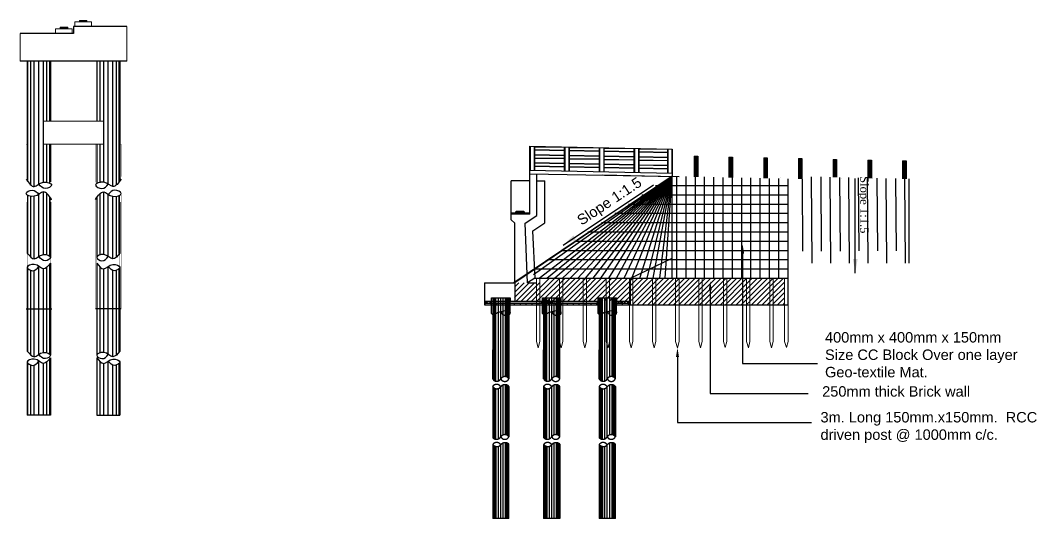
# Model space of a CAD drawing. Header units: millimetres. Extents: x -116975602006 to 5543032, y -156721783972 to 203313.
# Drawn here: x -459020 to -415121, y -116037 to -94524 of the extents above; entities that cross this region are included whole.
import ezdxf

# ---------------------------------------------------------------- set-up
doc = ezdxf.new("R2010")
doc.units = ezdxf.units.MM
doc.header["$LTSCALE"] = 250
doc.linetypes.add('ACAD_ISO03W100', pattern=[30, 12, -18])
doc.linetypes.add('DASHED', pattern=[19.05, 12.7, -6.35])
for name, color, linetype in [('Abutment W Line', 11, 'Continuous'), ('Deck Slab', 11, 'Continuous'), ('dim', 4, 'Continuous'), ('Dimision', 4, 'Continuous'), ('hatch', 65, 'Continuous'), ('Hatching', 65, 'Continuous'), ('Pile', 11, 'Continuous'), ('Ralling', 6, 'Continuous'), ('Text', 7, 'Continuous')]:
    doc.layers.add(name, color=color, linetype=linetype)
for name, color, linetype, lineweight in [('Footpath', 22, 'Continuous', 20), ('Pire Line', 200, 'Continuous', 15), ('Railing', 6, 'Continuous', 13), ('Steel Casing', 170, 'Continuous', 30)]:
    doc.layers.add(name, color=color, linetype=linetype, lineweight=lineweight)
doc.styles.add('ROMANS', font='arial.ttf', dxfattribs={"height": 200})
doc.styles.get("Standard").update_dxf_attribs({"font": 'times.ttf'})
doc.dimstyles.get("Standard").update_dxf_attribs({"dimtxt": 500, "dimasz": 700, "dimexe": 80, "dimexo": 70, "dimgap": 30, "dimtad": 1, "dimdec": 0, "dimlfac": -1, "dimzin": 0, "dimdsep": 46, "dimtxsty": 'Standard', "dimcen": 400, "dimadec": 0, "dimazin": 0, "dimtfac": 1, "dimtdec": 0, "dimtix": 1, "dimtofl": 0, "dimtmove": 0, "dimatfit": 3, "dimfxl": 1, "dimtolj": 1, "dimtzin": 0, "dimarcsym": 0})

# ---------------------------------------------------------------- blocks, each defined once
blk = doc.blocks.new('Pier')
at = {"layer": 'Pire Line', "ltscale": 3}
h = blk.add_hatch(color=256, dxfattribs=at)
h.paths.add_polyline_path([(-255, 0), (-422, 0), (-422, -65), (-255, -65)])
h.paths.add_polyline_path([(-422, 0), (-575, 0), (-575, -65), (-422, -65)])
h = blk.add_hatch(color=256, dxfattribs=at)
h.paths.add_polyline_path([(575, 302), (407, 302), (407, 237), (575, 237)])
h.paths.add_polyline_path([(407, 302), (255, 302), (255, 237), (407, 237)])
at = {"layer": 'dim', "ltscale": 30}
for points in [[(-2053, -6554), (-1700, -6876), (-1300, -6687), (-946, -6812), (-1219, -6958), (-1500, -6771)], [(2053, -6554), (1700, -6876), (1300, -6687), (946, -6812), (1219, -6958), (1500, -6771)], [(-2000, -13974), (-1700, -14223), (-1300, -14033), (-1000, -14158), (-1219, -14304), (-1500, -14118)], [(2000, -13974), (1700, -14223), (1300, -14033), (1000, -14158), (1219, -14304), (1500, -14118)], [(-1000, -14263), (-1300, -14512), (-1700, -14323), (-2000, -14447), (-1781, -14593), (-1500, -14407)], [(1000, -14263), (1300, -14512), (1700, -14323), (2000, -14447), (1781, -14593), (1500, -14407)]]:
    blk.add_spline(points, degree=3, dxfattribs=at)
for points, knots in [([(-946, -7429), (-947, -7429), (-947, -7428), (-947, -7428), (-1065, -7263), (-1291, -6946), (-1610, -7397), (-2232, -7198), (-1729, -6939), (-1579, -7117), (-1500, -7211)], [-0.405133, -0.405133, -0.405133, -0.405133, 0, 0, 0, 478.44112, 920.946884, 1295.801608, 1604.516945, 1941.967304, 1941.967304, 1941.967304, 1941.967304]), ([(946, -7429), (947, -7429), (947, -7428), (947, -7428), (1065, -7263), (1291, -6946), (1610, -7397), (2232, -7198), (1729, -6939), (1579, -7117), (1500, -7211)], [-0.405133, -0.405133, -0.405133, -0.405133, 0, 0, 0, 478.44112, 920.946884, 1295.801608, 1604.516945, 1941.967304, 1941.967304, 1941.967304, 1941.967304]), ([(-2000, -9748), (-1899, -9873), (-1684, -10140), (-1402, -9707), (-856, -9903), (-1278, -10165), (-1420, -9990), (-1500, -9891), (-1500, -9891), (-1500, -9891), (-1500, -9891)], [0, 0, 0, 0, 389.363595, 831.869358, 1156.914585, 1419.841278, 1757.291638, 1757.291638, 1757.291638, 1757.516261, 1757.516261, 1757.516261, 1757.516261]), ([(2000, -9748), (1899, -9873), (1684, -10140), (1402, -9707), (856, -9903), (1278, -10165), (1420, -9990), (1500, -9891), (1500, -9891), (1500, -9891), (1500, -9891)], [0, 0, 0, 0, 389.363595, 831.869358, 1156.914585, 1419.841278, 1757.291638, 1757.291638, 1757.291638, 1757.516261, 1757.516261, 1757.516261, 1757.516261]), ([(-1000, -10177), (-1000, -10177), (-1000, -10177), (-1000, -10177), (-1101, -10302), (-1316, -10569), (-1598, -10136), (-2144, -10332), (-1722, -10594), (-1580, -10419), (-1500, -10320)], [-0.011223, -0.011223, -0.011223, -0.011223, 0, 0, 0, 389.363595, 831.869358, 1156.914585, 1419.841278, 1757.291638, 1757.291638, 1757.291638, 1757.291638]), ([(1000, -10177), (1000, -10177), (1000, -10177), (1000, -10177), (1101, -10302), (1316, -10569), (1598, -10136), (2144, -10332), (1722, -10594), (1580, -10419), (1500, -10320)], [-0.011223, -0.011223, -0.011223, -0.011223, 0, 0, 0, 389.363595, 831.869358, 1156.914585, 1419.841278, 1757.291638, 1757.291638, 1757.291638, 1757.291638])]:
    blk.add_open_spline(points, degree=3, knots=knots, dxfattribs=at)
at = {"layer": 'hatch', "ltscale": 3}
for p, q in [((-1975, -6661), (-1975, -1462)), ((-1850, -4048), (-1850, -1463)), ((-1850, -6806), (-1850, -1463)), ((-1700, -6876), (-1700, -1463)), ((-1500, -6788), (-1500, -1463)), ((-1500, -6788), (-1500, -1463)), ((-1500, -6788), (-1500, -1463)), ((-1500, -6788), (-1500, -1463)), ((-1300, -6687), (-1300, -1463)), ((-1150, -4048), (-1150, -1463)), ((-1150, -4048), (-1150, -1463)), ((-1025, -4048), (-1025, -1462)), ((1025, -4048), (1025, -1462)), ((1150, -4048), (1150, -1463)), ((1150, -4048), (1150, -1463)), ((1300, -6687), (1300, -1463)), ((1500, -6788), (1500, -1463)), ((1500, -6788), (1500, -1463)), ((1500, -6788), (1500, -1463)), ((1500, -6788), (1500, -1463)), ((1700, -6876), (1700, -1463)), ((1850, -4048), (1850, -1463)), ((1850, -6806), (1850, -1463)), ((1975, -6661), (1975, -1462)), ((-1850, -6806), (-1850, -5048)), ((-1150, -6712), (-1150, -5048)), ((-1150, -6689), (-1150, -5048)), ((-1150, -6689), (-1150, -5048)), ((-1025, -6732), (-1025, -5048)), ((1025, -6732), (1025, -5048)), ((1150, -6712), (1150, -5048)), ((1150, -6689), (1150, -5048)), ((1150, -6689), (1150, -5048)), ((1850, -6806), (1850, -5048)), ((-1975, -9759), (-1975, -7257)), ((-1850, -9921), (-1850, -7293)), ((-1850, -9921), (-1850, -7293)), ((-1700, -9966), (-1700, -7295)), ((-1500, -9891), (-1500, -7211)), ((-1500, -9891), (-1500, -7211)), ((-1500, -9891), (-1500, -7211)), ((-1500, -9891), (-1500, -7211)), ((-1300, -9807), (-1300, -7106)), ((-1150, -9818), (-1150, -7176)), ((-1150, -9818), (-1150, -7176)), ((-1025, -9878), (-1025, -7321)), ((1025, -9878), (1025, -7321)), ((1150, -9818), (1150, -7176)), ((1150, -9818), (1150, -7176)), ((1300, -9807), (1300, -7106)), ((1500, -9891), (1500, -7211)), ((1500, -9891), (1500, -7211)), ((1500, -9891), (1500, -7211)), ((1500, -9891), (1500, -7211)), ((1700, -9966), (1700, -7295)), ((1850, -9921), (1850, -7293)), ((1850, -9921), (1850, -7293)), ((1975, -9759), (1975, -7257)), ((-1976, -14004), (-1976, -10411)), ((-1850, -14145), (-1850, -10491)), ((-1850, -14145), (-1850, -10491)), ((-1700, -14223), (-1700, -10497)), ((-1500, -14117), (-1500, -10321)), ((-1500, -14117), (-1500, -10321)), ((-1500, -14117), (-1500, -10321)), ((-1500, -14117), (-1500, -10321)), ((-1300, -14033), (-1300, -10425)), ((-1150, -14044), (-1150, -10348)), ((-1150, -14044), (-1150, -10348)), ((-1024, -14105), (-1024, -10207)), ((1024, -14105), (1024, -10207)), ((1150, -14044), (1150, -10348)), ((1150, -14044), (1150, -10348)), ((1300, -14033), (1300, -10425)), ((1500, -14117), (1500, -10321)), ((1500, -14117), (1500, -10321)), ((1500, -14117), (1500, -10321)), ((1500, -14117), (1500, -10321)), ((1700, -14223), (1700, -10497)), ((1850, -14145), (1850, -10491)), ((1850, -14145), (1850, -10491)), ((1976, -14004), (1976, -10411)), ((-1500, -16746), (-1500, -14407)), ((-1500, -16746), (-1500, -14407)), ((-1500, -16746), (-1500, -14407)), ((-1500, -16746), (-1500, -14407)), ((-1150, -16746), (-1150, -14434)), ((-1150, -16746), (-1150, -14434)), ((-1025, -16746), (-1025, -14294)), ((1025, -16746), (1025, -14294)), ((1150, -16746), (1150, -14434)), ((1150, -16746), (1150, -14434)), ((1500, -16746), (1500, -14407)), ((1500, -16746), (1500, -14407)), ((1500, -16746), (1500, -14407)), ((1500, -16746), (1500, -14407)), ((-1975, -16746), (-1975, -14499)), ((-1850, -16746), (-1850, -14578)), ((-1850, -16746), (-1850, -14578)), ((-1700, -16746), (-1700, -14583)), ((-1300, -16746), (-1300, -14512)), ((1300, -16746), (1300, -14512)), ((1700, -16746), (1700, -14583)), ((1850, -16746), (1850, -14578)), ((1850, -16746), (1850, -14578)), ((1975, -16746), (1975, -14499))]:
    blk.add_line(p, q, dxfattribs=at)
at = {"layer": 'Pile', "ltscale": 3}
for p, q in [((2300, 39), (0, 39)), ((0, 39), (0, -263)), ((0, -263), (-2300, -263)), ((2300, -1463), (-2300, -1463)), ((-2000, -7543), (-2000, -9748)), ((-1000, -7543), (-1000, -9925)), ((1000, -7543), (1000, -9925)), ((2000, -7543), (2000, -9748)), ((-1000, -9925), (-1000, -9931)), ((1000, -9925), (1000, -9931)), ((-2000, -10361), (-2000, -13974)), ((-1000, -10177), (-1000, -14149)), ((1000, -10177), (1000, -14149)), ((2000, -10361), (2000, -13974)), ((-2000, -14447), (-2000, -16746)), ((-1000, -14263), (-1000, -16746)), ((1000, -14263), (1000, -16746)), ((2000, -14447), (2000, -16746)), ((-1000, -16746), (-2000, -16746)), ((1000, -16746), (2000, -16746))]:
    blk.add_line(p, q, dxfattribs=at)
for points in [[(-2000, -1462), (-2000, -4047), (-2000, -6644)], [(-1000, -1462), (-1000, -4047), (-1000, -4048)], [(1000, -1462), (1000, -4047), (1000, -4048)], [(2000, -1462), (2000, -4047), (2000, -6644)], [(-1000, -5048), (-1000, -6666)], [(1000, -5048), (1000, -6666)]]:
    blk.add_lwpolyline(points, dxfattribs=at)
at = {"layer": 'Pire Line', "ltscale": 3}
for p, q in [((2300, -1463), (2300, 39)), ((-2300, -263), (-2300, -1463)), ((-1300, -4048), (1300, -4048)), ((-1300, -5048), (-1300, -4048)), ((-1300, -5048), (-1300, -4048)), ((-1300, -5048), (-1300, -4048)), ((1300, -5048), (1300, -4048)), ((1300, -5048), (1300, -4048)), ((1300, -5048), (1300, -4048)), ((1300, -5048), (1300, -4048)), ((1300, -5048), (1300, -4048)), ((1300, -5048), (1300, -4048)), ((1300, -5048), (1300, -4048)), ((-1300, -5048), (1300, -5048))]:
    blk.add_line(p, q, dxfattribs=at)
at = {"layer": 'Pire Line', "ltscale": 5}
for points in [[(-255, 0), (-575, 0), (-575, -65), (-255, -65)], [(575, 302), (255, 302), (255, 237), (575, 237)]]:
    blk.add_lwpolyline(points, close=True, dxfattribs=at)
at = {"layer": 'Pire Line', "ltscale": 3}
for points in [[(55, 237), (775, 237), (775, 39), (55, 39)], [(-775, -65), (-55, -65), (-55, -263), (-775, -263)]]:
    blk.add_lwpolyline(points, close=True, dxfattribs=at)
at = {"layer": 'Steel Casing', "linetype": 'Continuous', "ltscale": 0.3}
for p, q in [((-2053, -12155), (-946, -12155)), ((2053, -12155), (946, -12155))]:
    blk.add_line(p, q, dxfattribs=at)
at = {"layer": 'Steel Casing', "linetype": 'Continuous', "ltscale": 0.3, "const_width": 10}
for points in [[(-2053, -6440), (-2053, -5048), (-2000, -5048), (-2000, -6514)], [(-1000, -6625), (-1000, -5048), (-946, -5048), (-946, -6689)], [(1000, -6625), (1000, -5048), (946, -5048), (946, -6689)], [(2053, -6440), (2053, -5048), (2000, -5048), (2000, -6514)], [(-2053, -7168), (-2053, -12155), (-2000, -12155), (-2000, -7244)], [(-1000, -7355), (-1000, -12155), (-946, -12155), (-946, -7429)], [(1000, -7355), (1000, -12155), (946, -12155), (946, -7429)], [(2053, -7168), (2053, -12155), (2000, -12155), (2000, -7244)]]:
    blk.add_lwpolyline(points, dxfattribs=at)
blk = doc.blocks.new('SDDF')
at = {"layer": 'Deck Slab', "ltscale": 10}
h = blk.add_hatch(color=256, dxfattribs=at)
h.paths.add_polyline_path([(-437464, -102778), (-437600, -102778), (-437600, -102843), (-437464, -102843)])
h.paths.add_polyline_path([(-437279, -102778), (-437464, -102778), (-437464, -102843), (-437279, -102843)])
at = {"layer": 'Footpath', "lineweight": 13, "ltscale": 250}
h = blk.add_hatch(dxfattribs=at)
h.set_pattern_fill('ANSI31', color=256, scale=50)
h.set_pattern_definition([(45, (-1983506.17, 196039.94), (-112.253202, 112.253202), [])])
h.paths.add_polyline_path([(-426012, -105650), (-426511, -105650), (-426511, -106800), (-426012, -106800)])
h.paths.add_polyline_path([(-426522, -105650), (-427511, -105650), (-427511, -106800), (-426522, -106800)])
h.paths.add_polyline_path([(-427828, -105650), (-428511, -105650), (-428511, -106800), (-427828, -106800)])
h.paths.add_polyline_path([(-427513, -105663), (-427828, -105650), (-427828, -106800), (-427513, -106813)])
h.paths.add_polyline_path([(-428511, -105650), (-429571, -105650), (-429571, -106800), (-428511, -106800)])
h.paths.add_polyline_path([(-429571, -105650), (-430571, -105650), (-430571, -106800), (-429571, -106800)])
h.paths.add_polyline_path([(-430571, -105650), (-431571, -105650), (-431571, -106800), (-430571, -106800)])
h.paths.add_polyline_path([(-431571, -105650), (-432571, -105650), (-432571, -106800), (-431571, -106800)])
h.paths.add_polyline_path([(-432582, -105653), (-433571, -105650), (-433571, -106652), (-433273, -106652), (-433273, -106650), (-432582, -106653)])
h.paths.add_polyline_path([(-433571, -105650), (-434571, -105650), (-434571, -106650), (-434073, -106650), (-434073, -106652), (-433571, -106652)])
h.paths.add_polyline_path([(-434588, -105661), (-435588, -105650), (-435588, -106650), (-434588, -106661)])
h.paths.add_polyline_path([(-435588, -105649), (-436364, -105650), (-436364, -106650), (-436483, -106650), (-436473, -106650), (-436473, -106652), (-435588, -106651)])
h.paths.add_polyline_path([(-436364, -105650), (-436364, -105852), (-437121, -105874), (-437122, -105852), (-437664, -105852), (-437671, -106650), (-436364, -106650)])
at = {"layer": 'hatch'}
h = blk.add_hatch(dxfattribs=at)
h.set_pattern_fill('AR-CONC', color=256, style=0)
h.set_pattern_definition([(50, (-410651.5, -105419.1), (182.1847, -15.9391), [19.05, -209.55]), (355, (-410651.5, -105419.1), (-35.2428, 191.0566), [15.24, -167.64]), (100.451, (-410636.32, -105420.43), (146.9425, 175.1167), [16.19, -178.09]), (46.1842, (-410651.5, -105368.3), (271.079, -42.0423), [28.575, -314.325]), (96.6356, (-410628.9, -105371.8), (237.4042, 247.4256), [24.285, -267.135]), (351.184, (-410651.5, -105368.3), (237.4046, 247.425), [22.86, -251.46]), (21, (-410626.1, -105381), (151.6149, -102.2655), [19.05, -209.55]), (326, (-410626.1, -105381), (61.802, 184.188), [15.24, -167.64]), (71.4514, (-410613.47, -105389.52), (213.4165, 81.9229), [16.19, -178.09]), (37.5, (-410651.5, -105419.1), (3.0886, 84.55504), [0, -165.608, 0, -170.18, 0, -168.275]), (7.5, (-410651.5, -105419.1), (66.81966, 100.18057), [0, -97.028, 0, -161.798, 0, -64.135]), (327.5, (-410708.145, -105419.1), (135.5906, -5.72874), [0, -63.5, 0, -198.12, 0, -262.89]), (317.5, (-410733.54, -105419.1), (148.1292, 25.4265), [0, -82.55, 0, -131.572, 0, -186.69])])
h.paths.add_polyline_path([(-438512, -106727), (-438512, -106652), (-438967, -106652), (-438967, -106727)])
h = blk.add_hatch(dxfattribs=at)
h.set_pattern_fill('AR-CONC', color=256, style=0)
h.set_pattern_definition([(50, (-410556.76, -105419.1), (182.1847, -15.9391), [19.05, -209.55]), (355, (-410556.76, -105419.1), (-35.2428, 191.0566), [15.24, -167.64]), (100.451, (-410541.58, -105420.43), (146.9425, 175.1167), [16.19, -178.09]), (46.1842, (-410556.76, -105368.3), (271.079, -42.0423), [28.575, -314.325]), (96.6356, (-410534.17, -105371.8), (237.4042, 247.4256), [24.285, -267.135]), (351.184, (-410556.76, -105368.3), (237.4046, 247.425), [22.86, -251.46]), (21, (-410531.36, -105381), (151.6149, -102.2655), [19.05, -209.55]), (326, (-410531.36, -105381), (61.802, 184.188), [15.24, -167.64]), (71.4514, (-410518.72, -105389.52), (213.4165, 81.9229), [16.19, -178.09]), (37.5, (-410556.76, -105419.1), (3.0886, 84.55504), [0, -165.608, 0, -170.18, 0, -168.275]), (7.5, (-410556.76, -105419.1), (66.81966, 100.18057), [0, -97.028, 0, -161.798, 0, -64.135]), (327.5, (-410613.4, -105419.1), (135.5906, -5.72874), [0, -63.5, 0, -198.12, 0, -262.89]), (317.5, (-410638.8, -105419.1), (148.1292, 25.4265), [0, -82.55, 0, -131.572, 0, -186.69])])
h.paths.add_polyline_path([(-436463, -106652), (-438512, -106652), (-438512, -106727), (-436463, -106727)])
h.paths.add_polyline_path([(-434463, -106652), (-435963, -106652), (-435963, -106727), (-434463, -106727)])
h.paths.add_polyline_path([(-434067, -106727), (-434067, -106652), (-434463, -106652), (-434463, -106727)])
h = blk.add_hatch(dxfattribs=at)
h.set_pattern_fill('AR-CONC', color=256, style=0)
h.set_pattern_definition([(50, (-388557.85, -119761.62), (182.18467, -15.9391), [19.05, -209.55]), (355, (-388557.85, -119761.62), (-35.2428, 191.05664), [15.24, -167.64]), (100.451, (-388542.66, -119762.94), (146.9425, 175.1167), [16.19, -178.09]), (46.1842, (-388557.85, -119710.82), (271.079, -42.0423), [28.575, -314.325]), (96.6356, (-388535.26, -119714.32), (237.4042, 247.4256), [24.285, -267.135]), (351.184, (-388557.85, -119710.82), (237.4046, 247.4251), [22.86, -251.46]), (21, (-388532.45, -119723.52), (151.6149, -102.2655), [19.05, -209.55]), (326, (-388532.45, -119723.52), (61.802, 184.188), [15.24, -167.64]), (71.4514, (-388519.81, -119732.04), (213.4165, 81.92286), [16.19, -178.09]), (37.5, (-388557.846, -119761.62), (3.0886, 84.55504), [0, -165.608, 0, -170.18, 0, -168.275]), (7.5, (-388557.85, -119761.62), (66.81966, 100.18057), [0, -97.028, 0, -161.798, 0, -64.135]), (327.5, (-388614.49, -119761.62), (135.5906, -5.72874), [0, -63.5, 0, -198.12, 0, -262.89]), (317.5, (-388639.89, -119761.62), (148.12918, 25.4265), [0, -82.55, 0, -131.572, 0, -186.69])])
h.paths.add_polyline_path([(-433267, -106652), (-433267, -106727), (-432667, -106727), (-432667, -106652)])
h = blk.add_hatch(dxfattribs=at)
h.set_pattern_fill('BRICK', color=256, scale=20, style=0)
h.set_pattern_definition([(0, (-410621.5, -105419.1), (0, 127), []), (90, (-410621.5, -105419.1), (-254, 2e-14), [127, -127]), (90, (-410494.5, -105419.1), (-254, 2e-14), [-127, 127])])
h.paths.add_polyline_path([(-438527, -106802), (-438527, -106727), (-438967, -106727), (-438967, -106802)])
h.paths.add_polyline_path([(-436527, -106802), (-436527, -106727), (-438512, -106727), (-438512, -106802)])
h.paths.add_polyline_path([(-436027, -106727), (-436027, -106802), (-434527, -106802), (-434527, -106727)])
h.paths.add_polyline_path([(-434067, -106802), (-434067, -106727), (-434527, -106727), (-434527, -106802)])
h = blk.add_hatch(dxfattribs=at)
h.set_pattern_fill('BRICK', color=256, scale=20, style=0)
h.set_pattern_definition([(0, (-388557.85, -119761.62), (0, 127), []), (90, (-388557.85, -119761.62), (-254, 2e-14), [127, -127]), (90, (-388430.85, -119761.62), (-254, 2e-14), [-127, 127])])
h.paths.add_polyline_path([(-432667, -106727), (-433267, -106727), (-433267, -106802), (-432667, -106802)])
at = {"layer": 'Pile', "ltscale": 0.2}
h = blk.add_hatch(dxfattribs=at)
h.set_pattern_fill('AR-CONC', color=256, style=0)
h.set_pattern_definition([(50, (-390604.85, -119408.99), (182.18467, -15.9391), [19.05, -209.55]), (355, (-390604.85, -119408.99), (-35.2428, 191.05664), [15.24, -167.64]), (100.451, (-390589.66, -119410.32), (146.9425, 175.1167), [16.19, -178.09]), (46.1842, (-390604.85, -119358.2), (271.079, -42.0423), [28.575, -314.325]), (96.6356, (-390582.26, -119361.7), (237.4042, 247.4256), [24.285, -267.135]), (351.184, (-390604.85, -119358.2), (237.4046, 247.4251), [22.86, -251.46]), (21, (-390579.45, -119370.89), (151.6149, -102.2655), [19.05, -209.55]), (326, (-390579.45, -119370.89), (61.802, 184.188), [15.24, -167.64]), (71.4514, (-390566.81, -119379.41), (213.4165, 81.92286), [16.19, -178.09]), (37.5, (-390604.846, -119408.99), (3.0886, 84.55504), [0, -165.608, 0, -170.18, 0, -168.275]), (7.5, (-390604.85, -119408.99), (66.81966, 100.18057), [0, -97.028, 0, -161.798, 0, -64.135]), (327.5, (-390661.49, -119408.99), (135.5906, -5.72874), [0, -63.5, 0, -198.12, 0, -262.89]), (317.5, (-390686.89, -119408.99), (148.12918, 25.4265), [0, -82.55, 0, -131.572, 0, -186.69])])
h.paths.add_polyline_path([(-436027, -106652), (-436527, -106652), (-436527, -106727), (-436027, -106727)])
h = blk.add_hatch(dxfattribs=at)
h.set_pattern_fill('AR-CONC', color=256, style=0)
h.set_pattern_definition([(50, (-388204.85, -119408.99), (182.18467, -15.9391), [19.05, -209.55]), (355, (-388204.85, -119408.99), (-35.2428, 191.05664), [15.24, -167.64]), (100.451, (-388189.66, -119410.32), (146.9425, 175.1167), [16.19, -178.09]), (46.1842, (-388204.85, -119358.2), (271.079, -42.0423), [28.575, -314.325]), (96.6356, (-388182.26, -119361.7), (237.4042, 247.4256), [24.285, -267.135]), (351.184, (-388204.85, -119358.2), (237.4046, 247.4251), [22.86, -251.46]), (21, (-388179.45, -119370.89), (151.6149, -102.2655), [19.05, -209.55]), (326, (-388179.45, -119370.89), (61.802, 184.188), [15.24, -167.64]), (71.4514, (-388166.81, -119379.41), (213.4165, 81.92286), [16.19, -178.09]), (37.5, (-388204.846, -119408.99), (3.0886, 84.55504), [0, -165.608, 0, -170.18, 0, -168.275]), (7.5, (-388204.85, -119408.99), (66.81966, 100.18057), [0, -97.028, 0, -161.798, 0, -64.135]), (327.5, (-388261.49, -119408.99), (135.5906, -5.72874), [0, -63.5, 0, -198.12, 0, -262.89]), (317.5, (-388286.89, -119408.99), (148.12918, 25.4265), [0, -82.55, 0, -131.572, 0, -186.69])])
h.paths.add_polyline_path([(-434077, -106727), (-434077, -106652), (-434127, -106652), (-434127, -106727)])
h = blk.add_hatch(dxfattribs=at)
h.set_pattern_fill('BRICK', color=256, scale=20, style=0)
h.set_pattern_definition([(0, (-390604.85, -119408.99), (0, 127), []), (90, (-390604.85, -119409), (-254, 2e-14), [127, -127]), (90, (-390477.85, -119409), (-254, 2e-14), [-127, 127])])
h.paths.add_polyline_path([(-436027, -106727), (-436527, -106727), (-436527, -106802), (-436027, -106802)])
at = {"layer": 'Abutment W Line'}
for p, q in [((-437009, -101013), (-437009, -99963)), ((-437009, -101013), (-437009, -99963)), ((-437009, -99963), (-430859, -100086)), ((-437009, -101013), (-437009, -99973)), ((-437009, -99973), (-437009, -101013)), ((-437007, -101152), (-437007, -99963)), ((-436997, -99963), (-436997, -101013)), ((-436822, -99966), (-436822, -101017)), ((-436809, -99967), (-436809, -101017)), ((-436809, -99979), (-435509, -100005)), ((-435509, -101043), (-435509, -99993)), ((-435509, -101043), (-435509, -99993)), ((-435509, -101043), (-435509, -100003)), ((-435509, -100003), (-435509, -101043)), ((-435497, -99993), (-435497, -101043)), ((-435322, -99996), (-435322, -101047)), ((-435309, -99997), (-435309, -101047)), ((-435309, -100009), (-434010, -100033)), ((-434010, -101073), (-434010, -100023)), ((-434010, -101073), (-434010, -100023)), ((-434010, -101073), (-434010, -100023)), ((-434010, -100023), (-434010, -101073)), ((-433997, -100023), (-433997, -101073)), ((-433822, -100027), (-433822, -101077)), ((-433810, -100027), (-433810, -101077)), ((-433810, -100037), (-432510, -100063)), ((-432510, -101103), (-432510, -100053)), ((-432510, -101103), (-432510, -100053)), ((-432510, -101103), (-432510, -100053)), ((-432510, -100053), (-432510, -101103)), ((-432497, -100053), (-432497, -101103)), ((-432322, -100057), (-432322, -101107)), ((-432310, -100057), (-432310, -101107)), ((-432310, -100067), (-431059, -100092)), ((-431059, -101132), (-431059, -100082)), ((-431047, -100082), (-431047, -101131)), ((-431047, -100082), (-431047, -101132)), ((-430872, -100086), (-430872, -101136)), ((-430872, -100086), (-430872, -101136)), ((-430859, -101120), (-430859, -100086)), ((-430859, -100086), (-430859, -101120)), ((-437009, -100123), (-437014, -100123)), ((-436809, -100105), (-435509, -100131)), ((-436809, -100117), (-435509, -100143)), ((-436809, -100317), (-435509, -100343)), ((-436809, -100329), (-435509, -100355)), ((-436809, -100455), (-435509, -100481)), ((-436809, -100467), (-435509, -100493)), ((-435309, -100135), (-434010, -100159)), ((-435309, -100147), (-434010, -100171)), ((-435309, -100347), (-434009, -100371)), ((-435309, -100359), (-434010, -100383)), ((-435309, -100485), (-434010, -100509)), ((-435309, -100497), (-434010, -100521)), ((-433810, -100163), (-432510, -100189)), ((-433810, -100175), (-432510, -100201)), ((-433810, -100387), (-432510, -100413)), ((-433810, -100513), (-432510, -100539)), ((-433810, -100525), (-432510, -100551)), ((-433809, -100375), (-432509, -100401)), ((-432310, -100193), (-431059, -100218)), ((-432310, -100205), (-431059, -100230)), ((-432310, -100417), (-431059, -100442)), ((-432309, -100405), (-431059, -100430)), ((-436809, -100667), (-435509, -100693)), ((-436809, -100679), (-435509, -100705)), ((-436809, -100805), (-435509, -100831)), ((-436809, -100817), (-435509, -100843)), ((-435309, -100697), (-434009, -100721)), ((-435309, -100709), (-434010, -100733)), ((-435309, -100835), (-434010, -100859)), ((-435309, -100847), (-434010, -100871)), ((-433810, -100737), (-432510, -100763)), ((-433810, -100863), (-432510, -100889)), ((-433810, -100875), (-432510, -100901)), ((-433809, -100725), (-432509, -100751)), ((-432310, -100543), (-431059, -100568)), ((-432310, -100555), (-431059, -100580)), ((-432310, -100767), (-431059, -100792)), ((-432310, -100893), (-431059, -100918)), ((-432310, -100905), (-431059, -100930)), ((-432309, -100755), (-431059, -100780)), ((-430859, -101136), (-437009, -101013)), ((-437009, -102895), (-437007, -101152)), ((-436849, -105499), (-430862, -101255)), ((-436709, -101449), (-436707, -101157)), ((-430859, -101120), (-430862, -101256)), ((-437009, -101455), (-437814, -101455)), ((-437814, -103134), (-437814, -101455)), ((-436709, -102952), (-436709, -101452)), ((-436359, -103261), (-436359, -101455)), ((-437009, -102898), (-437814, -102898)), ((-437279, -102778), (-437600, -102778)), ((-437214, -103284), (-436709, -102952)), ((-437664, -105852), (-437664, -103284)), ((-437114, -105849), (-437214, -103284)), ((-436881, -103604), (-436359, -103261)), ((-436789, -105659), (-436881, -103604)), ((-436799, -105652), (-437114, -105849)), ((-436799, -105652), (-432664, -105652)), ((-438964, -105852), (-437664, -105852)), ((-437115, -105849), (-436738, -105849)), ((-438967, -106652), (-434067, -106652)), ((-433267, -106652), (-432667, -106652)), ((-438967, -106727), (-434067, -106727)), ((-438967, -106802), (-434067, -106802)), ((-433267, -106727), (-432667, -106727)), ((-433267, -106802), (-432667, -106802))]:
    blk.add_line(p, q, dxfattribs=at)
at = {"layer": 'Abutment W Line', "linetype": 'ACAD_ISO03W100'}
blk.add_line((-430859, -101279), (-437009, -101146), dxfattribs=at)
at = {"layer": 'Abutment W Line', "ltscale": 10}
for p, q in [((-430662, -105653), (-430662, -101269)), ((-430262, -105653), (-430262, -101269)), ((-429862, -105653), (-429862, -101278)), ((-429462, -105653), (-429462, -101286)), ((-429062, -105653), (-429062, -101295)), ((-428662, -105653), (-428662, -101304)), ((-428262, -105653), (-428262, -101312)), ((-427862, -105653), (-427862, -101321)), ((-427462, -105653), (-427462, -101330)), ((-427062, -105653), (-427062, -101338)), ((-426662, -105653), (-426662, -101347)), ((-426262, -105653), (-426262, -101356)), ((-425862, -106802), (-425862, -101363)), ((-425862, -105653), (-425862, -101364)), ((-425862, -106802), (-425862, -101368)), ((-431590, -101653), (-425862, -101653)), ((-432176, -102053), (-425862, -102053)), ((-432758, -102453), (-425862, -102453)), ((-433340, -102853), (-425862, -102853)), ((-433922, -103253), (-425862, -103253)), ((-434504, -103653), (-425862, -103653)), ((-435588, -104453), (-425862, -104453)), ((-435086, -104053), (-425862, -104053)), ((-436192, -104853), (-425862, -104853)), ((-436797, -105253), (-425862, -105253)), ((-432664, -105652), (-425862, -105652)), ((-437664, -105852), (-437664, -106652)), ((-432667, -106802), (-425862, -106802))]:
    blk.add_line(p, q, dxfattribs=at)
for points in [[(-430862, -101255), (-437704, -105853)], [(-430862, -101255), (-437664, -105852)], [(-430564, -101261), (-430564, -101261)], [(-432667, -105652), (-430862, -104789)], [(-437917, -116037), (-438617, -116037)], [(-435717, -116037), (-436417, -116037)], [(-433317, -116037), (-434017, -116037)]]:
    blk.add_lwpolyline(points, dxfattribs=at)
at = {"layer": 'Abutment W Line'}
for points in [[(-437007, -101152), (-430564, -101261)], [(-436609, -105653), (-430862, -101255)], [(-436275, -105653), (-430862, -101255)], [(-435942, -105653), (-430862, -101255)], [(-435608, -105653), (-430862, -101255)], [(-435275, -105653), (-430862, -101255)], [(-434941, -105653), (-430862, -101255)], [(-434607, -105653), (-430862, -101255)], [(-434274, -105653), (-430862, -101255)], [(-433940, -105653), (-430862, -101255)], [(-433607, -105653), (-430862, -101255)], [(-433273, -105653), (-430862, -101255)], [(-432939, -105653), (-430862, -101255)], [(-432604, -105653), (-430862, -101255)], [(-432265, -105653), (-430862, -101255)], [(-431939, -105653), (-430862, -101255)], [(-431682, -105652), (-430862, -101255)], [(-431404, -105652), (-430862, -101255)], [(-431165, -105652), (-430862, -101255)], [(-430862, -105653), (-430862, -101255)], [(-430862, -104642), (-430862, -101256)], [(-436709, -101452), (-436359, -101452)], [(-437009, -102843), (-437814, -102843)], [(-437814, -103134), (-437664, -103284)], [(-432667, -106802), (-432667, -105652)], [(-438964, -105852), (-438964, -106802)]]:
    blk.add_lwpolyline(points, dxfattribs=at)
at = {"layer": 'Dimision', "color": 7, "lineweight": 50}
for p, q in [((-437600, -102778), (-437600, -102843)), ((-437279, -102778), (-437279, -102843))]:
    blk.add_line(p, q, dxfattribs=at)
at = {"layer": 'Dimision', "ltscale": 0.5}
blk.add_lwpolyline([(-437600, -102843), (-437279, -102843)], dxfattribs=at)
at = {"layer": 'Dimision', "ltscale": 5, "elevation": 0}
for points in [[(-427822, -104603), (-427822, -109341), (-424590, -109341)], [(-429220, -106182), (-429220, -110634), (-424998, -110634)]]:
    blk.add_lwpolyline(points, dxfattribs=at)
at = {"layer": 'Dimision', "ltscale": 5}
blk.add_lwpolyline([(-430633, -109059), (-430633, -111883), (-424846, -111883)], dxfattribs=at)
for points in [[(-427889, -104603, 0), (-427822, -104203, 0), (-427755, -104603, 0)], [(-429287, -106182, 0), (-429220, -105782, 0), (-429153, -106182, 0)], [(-430702, -109059), (-430636, -108659), (-430569, -109059)]]:
    blk.add_solid(points, dxfattribs=at)
at = {"layer": 'hatch', "ltscale": 10}
for p, q in [((-429881, -100394), (-429881, -101276)), ((-429836, -100394), (-429836, -101276)), ((-429791, -100394), (-429791, -101276)), ((-428381, -100432), (-428381, -101315)), ((-428336, -100432), (-428336, -101314)), ((-428291, -100432), (-428291, -101314)), ((-426881, -100456), (-426881, -101339)), ((-426836, -100456), (-426836, -101338)), ((-426791, -100456), (-426791, -101338)), ((-425381, -100486), (-425381, -101368)), ((-425336, -100486), (-425336, -101368)), ((-425291, -100486), (-425291, -101368)), ((-423881, -100525), (-423881, -101301)), ((-423836, -100525), (-423836, -101301)), ((-423791, -100525), (-423791, -101300)), ((-422381, -100562), (-422381, -101338)), ((-422336, -100562), (-422336, -101338)), ((-422291, -100562), (-422291, -101337)), ((-420881, -100588), (-420881, -101365)), ((-420836, -100588), (-420836, -101364)), ((-420791, -100588), (-420791, -101364)), ((-425255, -101376), (-425233, -104494)), ((-424446, -101287), (-424424, -104489)), ((-423638, -101305), (-423616, -104485)), ((-422830, -101322), (-422808, -104481)), ((-422022, -101339), (-422000, -104476)), ((-421214, -101357), (-421192, -104472)), ((-420641, -101370), (-420641, -105002))]:
    blk.add_line(p, q, dxfattribs=at)
at = {"layer": 'hatch', "ltscale": 3}
for p, q in [((-438617, -110000), (-438617, -108742)), ((-438596, -110032), (-438596, -108742)), ((-438563, -110065), (-438563, -108742)), ((-438508, -110095), (-438508, -108742)), ((-438475, -110101), (-438475, -108742)), ((-438370, -110073), (-438370, -108742)), ((-436417, -110000), (-436417, -108742)), ((-436396, -110032), (-436396, -108742)), ((-436363, -110065), (-436363, -108742)), ((-436308, -110095), (-436308, -108742)), ((-436275, -110101), (-436275, -108742)), ((-436170, -110073), (-436170, -108742)), ((-434017, -110000), (-434017, -108742)), ((-433997, -110032), (-433997, -108742)), ((-433963, -110065), (-433963, -108742)), ((-433909, -110095), (-433909, -108742)), ((-433875, -110101), (-433875, -108742)), ((-433771, -110074), (-433771, -108742))]:
    blk.add_line(p, q, dxfattribs=at)
at = {"layer": 'hatch', "ltscale": 10}
for points in [[(-424825, -105010), (-424851, -101278)], [(-424016, -105010), (-424042, -101296)], [(-423208, -105010), (-423234, -101313)], [(-422400, -105010), (-422426, -101331)], [(-421592, -105010), (-421618, -101348)], [(-420784, -105003), (-420810, -101363)]]:
    blk.add_lwpolyline(points, dxfattribs=at)
at = {"layer": 'Hatching', "ltscale": 3}
for p, q in [((-438617, -106544), (-438617, -110000)), ((-438596, -108742), (-438596, -106505)), ((-438563, -108742), (-438563, -106505)), ((-438508, -108742), (-438508, -106505)), ((-438475, -108742), (-438475, -106505)), ((-438370, -108742), (-438370, -106505)), ((-438267, -110001), (-438267, -106505)), ((-438163, -109917), (-438163, -106505)), ((-438059, -109907), (-438059, -106505)), ((-438026, -109912), (-438026, -106505)), ((-437971, -109943), (-437971, -106505)), ((-437938, -109973), (-437938, -106505)), ((-437917, -106544), (-437917, -110000)), ((-436417, -106544), (-436417, -110000)), ((-436396, -108742), (-436396, -106505)), ((-436363, -108742), (-436363, -106505)), ((-436308, -108742), (-436308, -106505)), ((-436275, -108742), (-436275, -106505)), ((-436170, -108742), (-436170, -106505)), ((-436067, -110001), (-436067, -106505)), ((-435963, -109917), (-435963, -106505)), ((-435859, -109907), (-435859, -106505)), ((-435826, -109912), (-435826, -106505)), ((-435771, -109943), (-435771, -106505)), ((-435738, -109973), (-435738, -106505)), ((-435717, -110000), (-435717, -106544)), ((-434017, -106544), (-434017, -110000)), ((-433997, -108742), (-433997, -106506)), ((-433963, -108742), (-433963, -106506)), ((-433909, -108742), (-433909, -106506)), ((-433875, -108742), (-433875, -106506)), ((-433771, -108742), (-433771, -106506)), ((-433667, -110002), (-433667, -106506)), ((-433564, -109918), (-433564, -106506)), ((-433460, -109908), (-433460, -106506)), ((-433426, -109913), (-433426, -106506)), ((-433372, -109944), (-433372, -106506)), ((-433338, -109973), (-433338, -106506)), ((-433317, -110000), (-433317, -106544)), ((-438617, -110332), (-438617, -112543)), ((-438596, -112555), (-438596, -110358)), ((-438563, -112577), (-438563, -110388)), ((-438517, -110253), (-438517, -110253)), ((-438508, -112599), (-438508, -110417)), ((-438475, -112609), (-438475, -110424)), ((-438370, -112584), (-438370, -110417)), ((-438267, -112504), (-438267, -110344)), ((-438163, -112428), (-438163, -110267)), ((-438059, -112410), (-438059, -110256)), ((-438026, -112427), (-438026, -110262)), ((-437971, -112454), (-437971, -110284)), ((-437938, -112481), (-437938, -110308)), ((-437917, -110328), (-437917, -112502)), ((-436417, -110332), (-436417, -112543)), ((-436396, -112555), (-436396, -110358)), ((-436363, -112577), (-436363, -110388)), ((-436317, -110253), (-436317, -110253)), ((-436308, -112599), (-436308, -110417)), ((-436275, -112609), (-436275, -110424)), ((-436170, -112584), (-436170, -110417)), ((-436067, -112504), (-436067, -110344)), ((-435963, -112428), (-435963, -110267)), ((-435859, -112410), (-435859, -110256)), ((-435826, -112427), (-435826, -110262)), ((-435771, -112454), (-435771, -110284)), ((-435738, -112481), (-435738, -110308)), ((-435717, -112502), (-435717, -110328)), ((-434017, -110333), (-434017, -112544)), ((-433997, -112556), (-433997, -110359)), ((-433963, -112577), (-433963, -110388)), ((-433917, -110253), (-433917, -110254)), ((-433909, -112599), (-433909, -110418)), ((-433875, -112610), (-433875, -110425)), ((-433771, -112585), (-433771, -110417)), ((-433667, -112505), (-433667, -110345)), ((-433564, -112429), (-433564, -110268)), ((-433460, -112411), (-433460, -110257)), ((-433426, -112427), (-433426, -110262)), ((-433372, -112455), (-433372, -110285)), ((-433338, -112481), (-433338, -110309)), ((-433317, -110329), (-433317, -112503)), ((-433317, -112503), (-433317, -110329)), ((-438163, -116037), (-438163, -112780)), ((-438059, -116037), (-438059, -112759)), ((-438042, -112603), (-438042, -112603)), ((-438026, -116037), (-438026, -112768)), ((-437971, -116037), (-437971, -112787)), ((-437938, -116037), (-437938, -112805)), ((-437917, -116037), (-437917, -112819)), ((-435963, -116037), (-435963, -112780)), ((-435859, -116037), (-435859, -112759)), ((-435842, -112603), (-435842, -112603)), ((-435826, -116037), (-435826, -112768)), ((-435771, -116037), (-435771, -112787)), ((-435738, -116037), (-435738, -112805)), ((-435717, -112819), (-435717, -116037)), ((-433564, -116037), (-433564, -112780)), ((-433460, -116037), (-433460, -112759)), ((-433442, -112603), (-433442, -112603)), ((-433426, -116037), (-433426, -112768)), ((-433372, -116037), (-433372, -112787)), ((-433338, -116037), (-433338, -112805)), ((-433317, -116037), (-433317, -112819)), ((-438617, -112829), (-438617, -116037)), ((-438596, -112847), (-438596, -116037)), ((-438563, -112870), (-438563, -116037)), ((-438508, -112894), (-438508, -116037)), ((-438475, -112917), (-438475, -116037)), ((-438370, -116037), (-438370, -112910)), ((-438267, -116037), (-438267, -112847)), ((-436417, -112829), (-436417, -116037)), ((-436396, -112847), (-436396, -116037)), ((-436363, -112870), (-436363, -116037)), ((-436308, -112894), (-436308, -116037)), ((-436275, -112917), (-436275, -116037)), ((-436170, -116037), (-436170, -112910)), ((-436067, -116037), (-436067, -112847)), ((-434017, -112829), (-434017, -116037)), ((-433997, -112847), (-433997, -116037)), ((-433963, -112870), (-433963, -116037)), ((-433909, -112895), (-433909, -116037)), ((-433875, -112917), (-433875, -116037)), ((-433771, -116037), (-433771, -112910)), ((-433667, -116037), (-433667, -112847))]:
    blk.add_line(p, q, dxfattribs=at)
at = {"layer": 'Hatching', "lineweight": 9, "ltscale": 3}
for points in [[(-436732, -105652), (-436732, -108393), (-436653, -108660), (-436582, -108393), (-436582, -105652)], [(-435732, -105652), (-435732, -108392), (-435653, -108659), (-435582, -108392), (-435582, -105652)], [(-434715, -105652), (-434715, -108393), (-434636, -108660), (-434565, -108393), (-434565, -105652)], [(-433715, -105652), (-433715, -108392), (-433636, -108659), (-433565, -108392), (-433565, -105652)], [(-432715, -105652), (-432715, -108393), (-432636, -108660), (-432565, -108393), (-432565, -105652)], [(-431715, -105652), (-431715, -108392), (-431636, -108659), (-431565, -108392), (-431565, -105652)], [(-430715, -105652), (-430715, -108392), (-430636, -108659), (-430565, -108392), (-430565, -105652)], [(-429715, -105652), (-429715, -108392), (-429636, -108659), (-429565, -108392), (-429565, -105652)], [(-428654, -105652), (-428654, -108384), (-428575, -108651), (-428504, -108384), (-428504, -105652)], [(-427654, -105652), (-427654, -108392), (-427575, -108659), (-427504, -108392), (-427504, -105652)], [(-426654, -105652), (-426654, -108392), (-426575, -108659), (-426504, -108392), (-426504, -105652)], [(-426012, -105652), (-426012, -108384), (-425933, -108651), (-425862, -108384), (-425862, -105652)]]:
    blk.add_lwpolyline(points, dxfattribs=at)
at = {"layer": 'Pile'}
for p, q in [((-437867, -107178), (-437867, -106501)), ((-435667, -107178), (-435667, -106501)), ((-433267, -107178), (-433267, -106502))]:
    blk.add_line(p, q, dxfattribs=at)
for points in [[(-438667, -106651), (-438667, -106501), (-437867, -106501), (-437867, -106651)], [(-438667, -107178), (-438667, -106651)], [(-436467, -106651), (-436467, -106501), (-435667, -106501), (-435667, -106651)], [(-436467, -107178), (-436467, -106651)], [(-434067, -106652), (-434067, -106502), (-433267, -106502), (-433267, -106652)], [(-434067, -107178), (-434067, -106652)]]:
    blk.add_lwpolyline(points, dxfattribs=at)
at = {"layer": 'Pile', "linetype": 'DASHED', "ltscale": 5}
for points in [[(-438617, -110000, 0.609829), (-438268, -110000, -0.540157), (-437917, -110000, -0.637207), (-438268, -110000)], [(-436417, -110000, 0.609829), (-436068, -110000, -0.540157), (-435717, -110000, -0.637207), (-436068, -110000)], [(-434017, -110000, 0.609829), (-433669, -110000, -0.540157), (-433317, -110000, -0.637207), (-433669, -110000)], [(-437917, -110328, 0.472399), (-438268, -110345, -0.515414), (-438620, -110327, -0.534983), (-438268, -110345)], [(-435717, -110328, 0.472399), (-436068, -110345, -0.515414), (-436420, -110327, -0.534983), (-436068, -110345)], [(-433317, -110329, 0.472399), (-433669, -110346, -0.515414), (-434020, -110328, -0.534983), (-433669, -110346)], [(-438617, -112538, 0.505083), (-438268, -112502, -0.523317), (-437917, -112502, -0.619231), (-438268, -112502)], [(-437917, -112819, 0.420027), (-438268, -112848, -0.477955), (-438617, -112836, -0.527947), (-438268, -112848)], [(-436417, -112538, 0.505083), (-436068, -112502, -0.523317), (-435717, -112502, -0.619231), (-436068, -112502)], [(-435717, -112819, 0.420027), (-436068, -112848, -0.477955), (-436417, -112836, -0.527947), (-436068, -112848)], [(-434017, -112538, 0.505083), (-433669, -112503, -0.523317), (-433317, -112503, -0.619231), (-433669, -112503)], [(-433317, -112819, 0.420027), (-433669, -112848, -0.477955), (-434017, -112836, -0.527947), (-433669, -112848)]]:
    blk.add_lwpolyline(points, format="xyb", dxfattribs=at)
at = {"layer": 'Pile'}
for points in [[(-438667, -107177), (-438542, -107236), (-438500, -107205), (-438454, -107161), (-438261, -107091), (-438011, -107035), (-437937, -107033), (-437867, -107147), (-437984, -107260), (-438138, -107247), (-438261, -107091)], [(-436467, -107177), (-436342, -107236), (-436300, -107205), (-436254, -107161), (-436061, -107091), (-435811, -107035), (-435737, -107033), (-435667, -107147), (-435784, -107260), (-435938, -107247), (-436061, -107091)], [(-434067, -107178), (-433943, -107236), (-433901, -107206), (-433854, -107161), (-433662, -107092), (-433411, -107035), (-433338, -107033), (-433267, -107148), (-433385, -107260), (-433538, -107248), (-433662, -107092)]]:
    blk.add_spline(points, degree=3, dxfattribs=at)
at = {"layer": 'Railing', "ltscale": 0.5, "const_width": 0.02}
blk.add_lwpolyline([(-430585, -101261), (-420641, -101369)], dxfattribs=at)
at = {"layer": 'Ralling'}
for p, q in [((-429911, -100394), (-429761, -100394)), ((-429911, -100394), (-429911, -101277)), ((-429761, -100394), (-429761, -101276)), ((-428411, -100432), (-428261, -100432)), ((-428411, -100432), (-428411, -101315)), ((-428261, -100432), (-428261, -101314)), ((-426911, -100456), (-426911, -101339)), ((-426911, -100456), (-426761, -100456)), ((-426761, -100456), (-426761, -101338)), ((-425411, -100486), (-425411, -101369)), ((-425411, -100486), (-425261, -100486)), ((-425261, -100486), (-425261, -101367)), ((-423911, -100525), (-423911, -101301)), ((-423911, -100525), (-423761, -100525)), ((-423761, -100525), (-423761, -101300)), ((-422411, -100562), (-422411, -101338)), ((-422411, -100562), (-422261, -100562)), ((-422261, -100562), (-422261, -101337)), ((-420911, -100588), (-420911, -101365)), ((-420911, -100588), (-420761, -100588)), ((-420761, -100588), (-420761, -101364))]:
    blk.add_line(p, q, dxfattribs=at)
at = {"insert": (-422382, -103724), "char_height": 360, "width": 7083.03, "attachment_point": 3, "rotation": 270}
blk.add_mtext(' Slope 1:1.5', dxfattribs=at)
at = {"layer": 'Text', "insert": (-432381, -101258), "char_height": 450, "width": 5493.39, "attachment_point": 3, "rotation": 33.635, "style": 'ROMANS'}
blk.add_mtext(' Slope 1:1.5', dxfattribs=at)
at = {"layer": 'Text', "ltscale": 5, "char_height": 450, "attachment_point": 1, "rotation": 0.0017, "style": 'ROMANS'}
for s, insert, width in [('400mm x 400mm x 150mm Size CC Block Over one layer Geo-textile Mat.', (-424263, -107984), 8644.32), ('250mm thick Brick wall', (-424387, -110319), 13478.62), ('3m. Long 150mm.x150mm.  RCC driven post @ 1000mm c/c.', (-424459, -111434), 9339.5)]:
    blk.add_mtext(s, dxfattribs=dict(at, insert=insert, width=width))
for points in [[(-422956, -105434), (-422956, -101348)], [(-435575, -104225), (-431671, -101627)]]:
    blk.add_leader(points, dimstyle='Standard', override={"dimasz": 600, "dimfxl": 65, "dimfxlon": 1})

msp = doc.modelspace()

# ---------------------------------------------------------------- block references
at = {"color": 2}
msp.add_blockref('Pier', (-456719.9, -94825.5), dxfattribs=at)
msp.add_blockref('SDDF', (0, 0))

doc.saveas('drawing.dxf')
